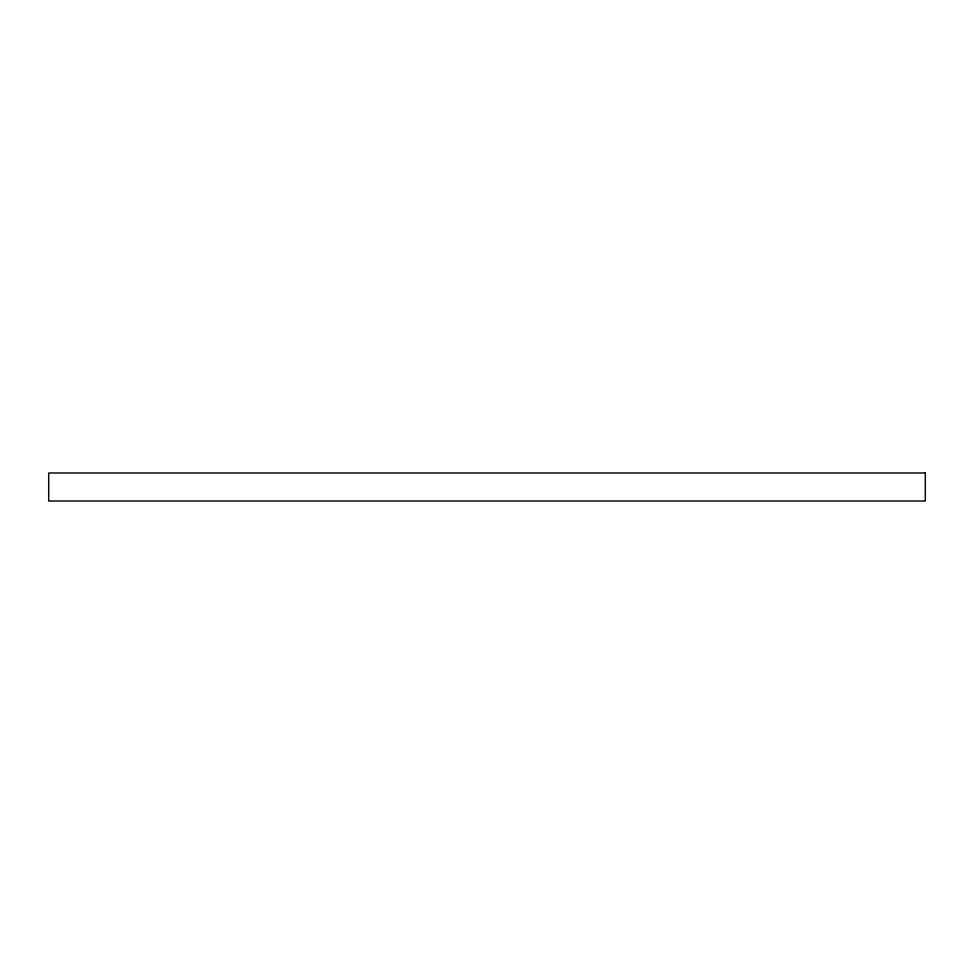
<?xml version="1.0" encoding="UTF-8"?>
<svg xmlns="http://www.w3.org/2000/svg" width="974" height="974" viewBox="0 0 974 974"><rect width="100%" height="100%" fill="white"/><g stroke="black" fill="none" stroke-linecap="round" stroke-linejoin="round"><path stroke-width="1.46" d="M925.3 472.987L48.7 472.987L48.7 501.013L925.3 501.013L925.3 472.987"/></g></svg>
